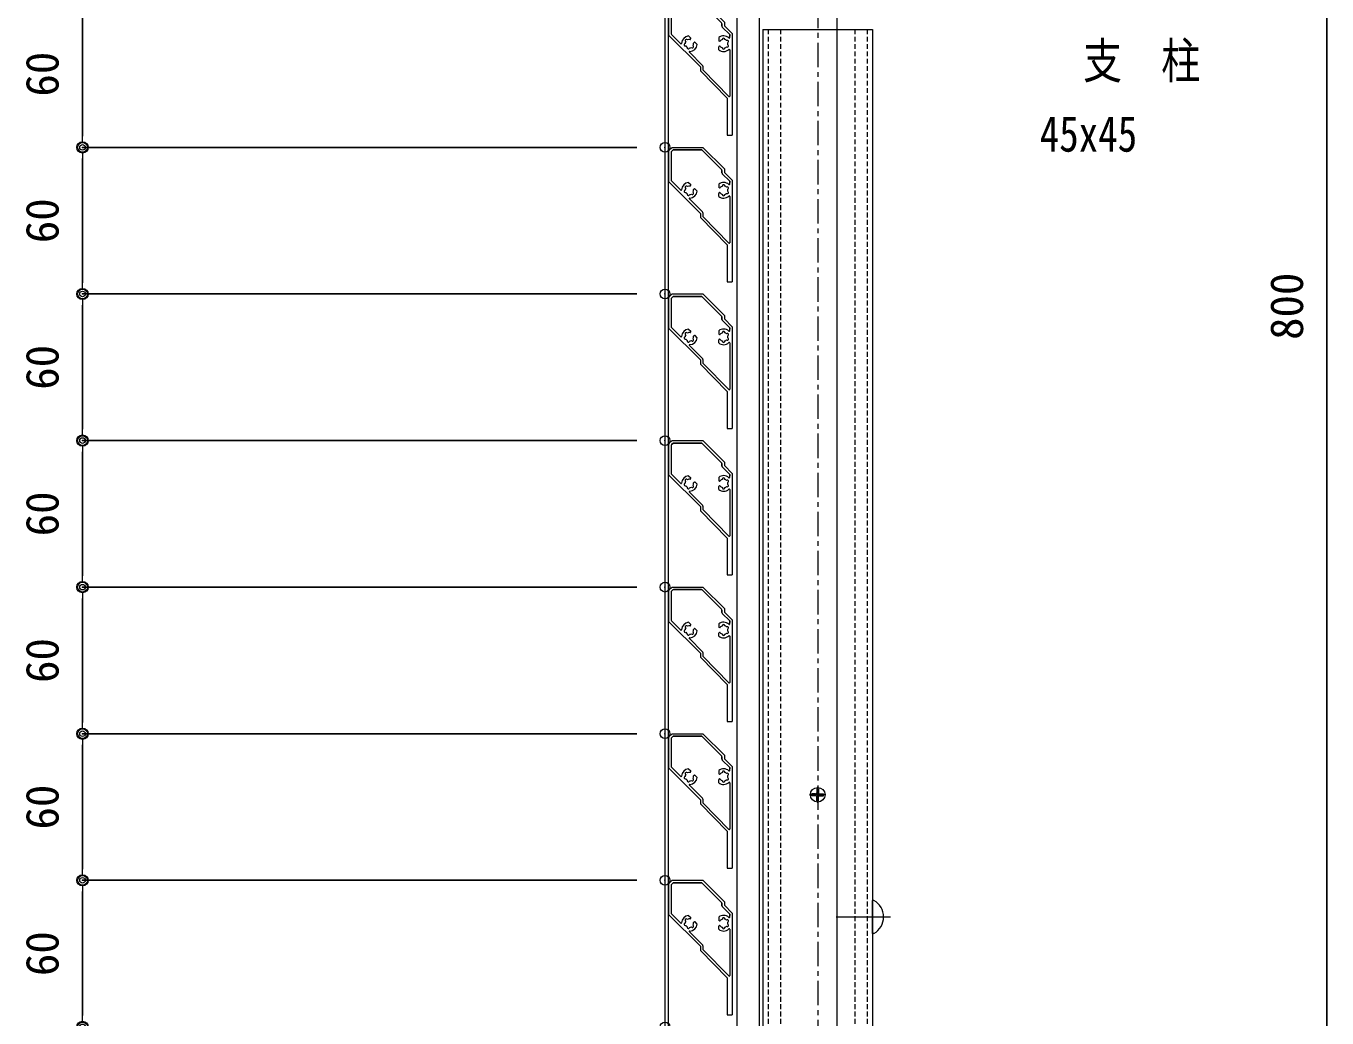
# Model space of a CAD drawing. Units: millimetres, scale not verified. Extents: x -1682 to 1682, y -1188 to 1188.
# Drawn here: x -421 to 112, y -365 to 41 of the extents above; entities that cross this region are included whole.
import ezdxf
from ezdxf.enums import TextEntityAlignment as Align

# ---------------------------------------------------------------- set-up
doc = ezdxf.new("R2010")
doc.units = ezdxf.units.MM
doc.header["$LTSCALE"] = 8
doc.header["$PDMODE"] = 32
doc.header["$PDSIZE"] = 4
doc.linetypes.add('USER1', pattern=[2, 1.25, -0.25, 0.25, -0.25])
doc.linetypes.add('USER3', pattern=[0.375, 0.25, -0.125])
for name, color, linetype, lineweight in [('0-0_0', 7, 'Continuous', 18), ('0-1_DEFPOINTS', 7, 'Continuous', 18), ('0-4_アンカー', 4, 'Continuous', 18), ('0-6_6ﾊｯﾁﾝｸﾞ', 4, 'Continuous', 18), ('0-7_2躯体線', 4, 'Continuous', 18), ('0-8_3中心線', 2, 'USER1', 18), ('0-9_41ｱﾙﾐ', 6, 'Continuous', 18), ('1-1_HACH', 7, 'Continuous', 18)]:
    doc.layers.add(name, color=color, linetype=linetype, lineweight=lineweight)
doc.layers.add('0-A_1手摺寸法', color=7, linetype='Continuous')
doc.styles.add('ＭＳ ゴシック', font='')
doc.styles.get('ＭＳ ゴシック').set_extended_font_data('MS Gothic')

# ---------------------------------------------------------------- blocks, each defined once
blk = doc.blocks.new('_ORIGIN2')
at = {"layer": '0-0_0'}
blk.add_line((-0.5, 0), (-1, 0), dxfattribs=at)
for radius in [0.5, 0.25]:
    blk.add_circle((0, 0), radius, dxfattribs=at)
blk = doc.blocks.new('D55')
at = {"layer": '0-1_DEFPOINTS'}
for p in [(-113.579, -2052.355), (-352.001, -2112.355), (-113.579, -2112.355)]:
    blk.add_point(p, dxfattribs=at)
at = {"layer": '0-A_1手摺寸法'}
for p, q in [((-125.079, -2052.355), (-352.001, -2052.355)), ((-352.001, -2056.955), (-352.001, -2107.755)), ((-125.079, -2112.355), (-352.001, -2112.355))]:
    blk.add_line(p, q, dxfattribs=at)
at = {"layer": '0-A_1手摺寸法', "xscale": 4.6, "yscale": 4.6}
for p, rotation in [((-352.001, -2052.355), 90), ((-352.001, -2112.355), 270)]:
    blk.add_blockref('_ORIGIN2', p, dxfattribs=dict(at, rotation=rotation))
at = {"layer": '0-A_1手摺寸法', "style": 'ＭＳ ゴシック'}
blk.add_text('60', height=13.49, rotation=90, dxfattribs=at).set_placement((-357.751, -2091.555), align=Align.BOTTOM_LEFT)
blk = doc.blocks.new('D63')
at = {"layer": '0-A_1手摺寸法'}
blk.add_line((157.384, -1421.955), (157.384, -2212.755), dxfattribs=at)
at = {"layer": '0-A_1手摺寸法', "style": 'ＭＳ ゴシック'}
blk.add_text('800', height=13.49, rotation=90, dxfattribs=at).set_placement((151.634, -1831.155), align=Align.BOTTOM_LEFT)
blk = doc.blocks.new('HK-100')
at = {"layer": '0-0_0'}
for p, q in [((-26, 53.6), (-24.6, 55)), ((-26, 53.6), (-26, 41)), ((-24.854, 53.332), (-24.332, 53.854)), ((-24.6, 55), (-12, 55)), ((-23.979, 54), (-12.621, 54)), ((-12.268, 53.854), (-4.346, 45.932)), ((-12, 55), (-3.2, 46.2)), ((-25, 52.979), (-25, 41.621)), ((-4.2, 45.579), (-4.2, 44.579)), ((-4.054, 44.225), (-1, 41.172)), ((-3.2, 46.2), (-3.2, 44.786)), ((-3.2, 44.786), (0, 41.586)), ((-13, 28), (-26, 41)), ((-21.038, 37.453), (-24.854, 41.268)), ((-17.852, 40.631), (-16.984, 39.762)), ((-16.998, 39.324), (-16.932, 39.569)), ((-15.626, 37.952), (-15.381, 38.018)), ((-14.319, 37.098), (-15.188, 37.966)), ((-5.5, 39.948), (-5.5, 38.72)), ((-5.18, 38.42), (-5.4, 38.547)), ((-1, 41.172), (-1, 40.593)), ((0, 41.586), (0, 0)), ((-5.5, 34.952), (-5.5, 36.18)), ((-5.18, 36.48), (-5.4, 36.353)), ((-1, 34.946), (-1, 15.995)), ((-12, 28.207), (-12, 26.885)), ((-2, 0), (0, 0))]:
    blk.add_line(p, q, dxfattribs=at)
blk.add_lwpolyline([(-13, 28), (-13, 26.28), (-2, 15.101), (-2, 0)], dxfattribs=at)
for centre, radius, start, end in [((-24.5, 52.979), 0.5, 135, 180), ((-23.979, 53.5), 0.5, 90, 135), ((-12.621, 53.5), 0.5, 45, 90), ((-4.7, 45.579), 0.5, 0, 45), ((-3.7, 44.579), 0.5, 180, 225), ((-24.5, 41.621), 0.5, 180, 225), ((-17.5, 37.45), 3.2, 96.31781, 177.56845), ((-19.19, 36.997), 0.5, 96.78679, 293.21321), ((-17.5, 37.45), 1.75, 151.42642, 178.57358), ((-18.737, 38.687), 0.5, 36.78679, 233.21321), ((-17.5, 37.45), 1.75, 80.88684, 118.57358), ((-17.191, 39.375), 0.2, 260.88684, 345), ((-17.125, 39.621), 0.2, 345, 45), ((-17.5, 37.45), 1.75, 331.42642, 9.11316), ((-15.575, 37.759), 0.2, 105, 189.11316), ((-15.329, 37.825), 0.2, 45, 105), ((-3.5, 37.45), 3.2, 47.43155, 128.68219), ((-5.3, 38.72), 0.2, 180, 240), ((-5.08, 38.593), 0.2, 240, 324.11316), ((-3.5, 37.45), 1.75, 106.42642, 144.11316), ((-3.5, 39.2), 0.5, 351.78679, 188.21321), ((-3.5, 37.45), 1.75, 46.42642, 73.57358), ((-1.984, 38.325), 0.5, 291.78679, 128.21321), ((-3.5, 37.45), 1.75, 346.42642, 13.57358), ((-1.2, 39.954), 0.2, 227.43155, 0), ((-17.5, 37.45), 1.75, 211.42642, 238.57358), ((-17.953, 35.76), 0.5, 156.78679, 353.21321), ((-17.356, 34.053), 0.2, 92.43155, 225), ((-17.5, 37.45), 1.75, 271.42642, 298.57358), ((-17.5, 37.45), 3.2, 272.43155, 353.68219), ((-16.263, 36.213), 0.5, 216.78679, 53.21321), ((-5.3, 36.18), 0.2, 120, 180), ((-3.5, 37.45), 3.2, 231.31781, 312.56845), ((-5.08, 36.307), 0.2, 35.88684, 120), ((-3.5, 37.45), 1.75, 215.88684, 253.57358), ((-3.5, 35.7), 0.5, 171.78679, 8.21321), ((-3.5, 37.45), 1.75, 286.42642, 313.57358), ((-1.984, 36.575), 0.5, 231.78679, 68.21321), ((-1.2, 34.946), 0.2, 0, 132.56845), ((-12.5, 28.207), 0.5, 0, 45), ((-11.5, 26.885), 0.5, 180, 215.53768)]:
    blk.add_arc(centre, radius, start, end, dxfattribs=at)
at = {"layer": '0-0_0', "color": 4}
for centre, start, end in [((-20.897, 37.594), 225, 357.57254), ((-17.356, 34.053), 92.42746, 225)]:
    blk.add_arc(centre, 0.2, start, end, dxfattribs=at)
at = {"layer": '1-1_HACH'}
for p, q in [((-24.332, 53.854), (-24.854, 53.332)), ((-12.621, 54), (-23.979, 54)), ((-4.346, 45.932), (-12.268, 53.854)), ((-25, 52.979), (-25, 41.621)), ((-4.2, 44.579), (-4.2, 45.579)), ((-1, 41.172), (-4.054, 44.225)), ((-24.854, 41.268), (-21.038, 37.453)), ((-1, 39.954), (-1, 41.172)), ((-17.497, 33.912), (-12.146, 28.561)), ((-12, 28.207), (-12, 26.885)), ((-11.907, 26.594), (-1.319, 15.834))]:
    blk.add_line(p, q, dxfattribs=at)
at = {"layer": '1-1_HACH', "color": 5}
blk.add_line((-15.105, 37.874), (-15.101, 37.879), dxfattribs=at)
at = {"layer": '1-1_HACH'}
for centre, radius, start, end in [((-24.5, 52.979), 0.5, 135, 180), ((-23.979, 53.5), 0.5, 90, 135), ((-12.621, 53.5), 0.5, 45, 90), ((-4.7, 45.579), 0.5, 0, 45), ((-3.7, 44.579), 0.5, 180, 225), ((-24.5, 41.621), 0.5, 180, 225), ((-12.5, 28.207), 0.5, 0, 45), ((-1.2, 15.995), 0.2, 215.53768, 0)]:
    blk.add_arc(centre, radius, start, end, dxfattribs=at)
blk = doc.blocks.new('D68')
at = {"layer": '0-1_DEFPOINTS'}
for p in [(-113.579, -1992.355), (-352.001, -2052.355), (-113.579, -2052.355)]:
    blk.add_point(p, dxfattribs=at)
at = {"layer": '0-A_1手摺寸法'}
for p, q in [((-125.079, -1992.355), (-352.001, -1992.355)), ((-352.001, -1996.955), (-352.001, -2047.755)), ((-125.079, -2052.355), (-352.001, -2052.355))]:
    blk.add_line(p, q, dxfattribs=at)
at = {"layer": '0-A_1手摺寸法', "xscale": 4.6, "yscale": 4.6}
for p, rotation in [((-352.001, -1992.355), 90), ((-352.001, -2052.355), 270)]:
    blk.add_blockref('_ORIGIN2', p, dxfattribs=dict(at, rotation=rotation))
at = {"layer": '0-A_1手摺寸法', "style": 'ＭＳ ゴシック'}
blk.add_text('60', height=13.49, rotation=90, dxfattribs=at).set_placement((-357.751, -2031.555), align=Align.BOTTOM_LEFT)
blk = doc.blocks.new('D69')
at = {"layer": '0-1_DEFPOINTS'}
for p in [(-113.579, -1932.355), (-352.001, -1992.355), (-113.579, -1992.355)]:
    blk.add_point(p, dxfattribs=at)
at = {"layer": '0-A_1手摺寸法'}
for p, q in [((-125.079, -1932.355), (-352.001, -1932.355)), ((-352.001, -1936.955), (-352.001, -1987.755)), ((-125.079, -1992.355), (-352.001, -1992.355))]:
    blk.add_line(p, q, dxfattribs=at)
at = {"layer": '0-A_1手摺寸法', "xscale": 4.6, "yscale": 4.6}
for p, rotation in [((-352.001, -1932.355), 90), ((-352.001, -1992.355), 270)]:
    blk.add_blockref('_ORIGIN2', p, dxfattribs=dict(at, rotation=rotation))
at = {"layer": '0-A_1手摺寸法', "style": 'ＭＳ ゴシック'}
blk.add_text('60', height=13.49, rotation=90, dxfattribs=at).set_placement((-357.751, -1971.555), align=Align.BOTTOM_LEFT)
blk = doc.blocks.new('D70')
at = {"layer": '0-1_DEFPOINTS'}
for p in [(-113.579, -1872.355), (-352.001, -1932.355), (-113.579, -1932.355)]:
    blk.add_point(p, dxfattribs=at)
at = {"layer": '0-A_1手摺寸法'}
for p, q in [((-125.079, -1872.355), (-352.001, -1872.355)), ((-352.001, -1876.955), (-352.001, -1927.755)), ((-125.079, -1932.355), (-352.001, -1932.355))]:
    blk.add_line(p, q, dxfattribs=at)
at = {"layer": '0-A_1手摺寸法', "xscale": 4.6, "yscale": 4.6}
for p, rotation in [((-352.001, -1872.355), 90), ((-352.001, -1932.355), 270)]:
    blk.add_blockref('_ORIGIN2', p, dxfattribs=dict(at, rotation=rotation))
at = {"layer": '0-A_1手摺寸法', "style": 'ＭＳ ゴシック'}
blk.add_text('60', height=13.49, rotation=90, dxfattribs=at).set_placement((-357.751, -1911.555), align=Align.BOTTOM_LEFT)
blk = doc.blocks.new('D71')
at = {"layer": '0-1_DEFPOINTS'}
for p in [(-113.579, -1812.355), (-352.001, -1872.355), (-113.579, -1872.355)]:
    blk.add_point(p, dxfattribs=at)
at = {"layer": '0-A_1手摺寸法'}
for p, q in [((-125.079, -1812.355), (-352.001, -1812.355)), ((-352.001, -1816.955), (-352.001, -1867.755)), ((-125.079, -1872.355), (-352.001, -1872.355))]:
    blk.add_line(p, q, dxfattribs=at)
at = {"layer": '0-A_1手摺寸法', "xscale": 4.6, "yscale": 4.6}
for p, rotation in [((-352.001, -1812.355), 90), ((-352.001, -1872.355), 270)]:
    blk.add_blockref('_ORIGIN2', p, dxfattribs=dict(at, rotation=rotation))
at = {"layer": '0-A_1手摺寸法', "style": 'ＭＳ ゴシック'}
blk.add_text('60', height=13.49, rotation=90, dxfattribs=at).set_placement((-357.751, -1851.555), align=Align.BOTTOM_LEFT)
blk = doc.blocks.new('D72')
at = {"layer": '0-1_DEFPOINTS'}
for p in [(-113.579, -1752.355), (-352.001, -1812.355), (-113.579, -1812.355)]:
    blk.add_point(p, dxfattribs=at)
at = {"layer": '0-A_1手摺寸法'}
for p, q in [((-125.079, -1752.355), (-352.001, -1752.355)), ((-352.001, -1756.955), (-352.001, -1807.755)), ((-125.079, -1812.355), (-352.001, -1812.355))]:
    blk.add_line(p, q, dxfattribs=at)
at = {"layer": '0-A_1手摺寸法', "xscale": 4.6, "yscale": 4.6}
for p, rotation in [((-352.001, -1752.355), 90), ((-352.001, -1812.355), 270)]:
    blk.add_blockref('_ORIGIN2', p, dxfattribs=dict(at, rotation=rotation))
at = {"layer": '0-A_1手摺寸法', "style": 'ＭＳ ゴシック'}
blk.add_text('60', height=13.49, rotation=90, dxfattribs=at).set_placement((-357.751, -1791.555), align=Align.BOTTOM_LEFT)
blk = doc.blocks.new('D73')
at = {"layer": '0-1_DEFPOINTS'}
for p in [(-113.579, -1692.355), (-352.001, -1752.355), (-113.579, -1752.355)]:
    blk.add_point(p, dxfattribs=at)
at = {"layer": '0-A_1手摺寸法'}
for p, q in [((-125.079, -1692.355), (-352.001, -1692.355)), ((-352.001, -1696.955), (-352.001, -1747.755)), ((-125.079, -1752.355), (-352.001, -1752.355))]:
    blk.add_line(p, q, dxfattribs=at)
at = {"layer": '0-A_1手摺寸法', "xscale": 4.6, "yscale": 4.6}
for p, rotation in [((-352.001, -1692.355), 90), ((-352.001, -1752.355), 270)]:
    blk.add_blockref('_ORIGIN2', p, dxfattribs=dict(at, rotation=rotation))
at = {"layer": '0-A_1手摺寸法', "style": 'ＭＳ ゴシック'}
blk.add_text('60', height=13.49, rotation=90, dxfattribs=at).set_placement((-357.751, -1731.555), align=Align.BOTTOM_LEFT)

msp = doc.modelspace()

# ---------------------------------------------------------------- linework, layer by layer
at = {"layer": '0-0_0'}
for p, q in [((-119.024, 39.397), (-119.024, -468.847)), ((-74.024, 39.397), (-74.024, -468.847))]:
    msp.add_line(p, q, dxfattribs=at)
at = {"layer": '0-1_DEFPOINTS'}
msp.add_line((-119.024, 39.397), (-74.024, 39.397), dxfattribs=at)
at = {"layer": '0-4_アンカー', "linetype": 'USER3'}
for p, q in [((-116.774, 39.397), (-116.774, -473.894)), ((-111.774, 39.397), (-111.774, -473.894)), ((-81.274, 39.397), (-81.274, -473.894)), ((-76.274, 39.397), (-76.274, -473.894))]:
    msp.add_line(p, q, dxfattribs=at)
at = {"layer": '0-6_6ﾊｯﾁﾝｸﾞ'}
for p, q in [((-96.899, -271.49), (-96.899, -273.019)), ((-96.899, -271.49), (-96.149, -271.49)), ((-96.524, -277.194), (-96.524, -270.594)), ((-96.149, -271.49), (-96.149, -273.019)), ((-93.224, -273.894), (-99.824, -273.894)), ((-97.399, -273.519), (-98.928, -273.519)), ((-98.928, -274.269), (-98.928, -273.519)), ((-97.399, -274.269), (-98.928, -274.269)), ((-96.899, -276.298), (-96.899, -274.769)), ((-96.899, -276.298), (-96.149, -276.298)), ((-96.149, -276.298), (-96.149, -274.769)), ((-95.649, -273.519), (-94.12, -273.519)), ((-95.649, -274.269), (-94.12, -274.269)), ((-94.12, -274.269), (-94.12, -273.519))]:
    msp.add_line(p, q, dxfattribs=at)
msp.add_circle((-96.524, -273.894), 3, dxfattribs=at)
for centre, start, end in [((-97.399, -273.019), 270, 0), ((-97.399, -274.769), 0, 90), ((-95.649, -273.019), 180, 270), ((-95.649, -274.769), 90, 180)]:
    msp.add_arc(centre, 0.5, start, end, dxfattribs=at)
at = {"layer": '0-7_2躯体線'}
for p, q in [((-74.024, -330.644), (-74.024, -317.144)), ((-73.524, -317.144), (-74.024, -317.144)), ((-88.964, -323.894), (-66.708, -323.894)), ((-73.524, -330.644), (-74.024, -330.644))]:
    msp.add_line(p, q, dxfattribs=at)
msp.add_arc((-77.219, -323.894), 7.695, 298.69866, 61.30134, dxfattribs=at)
at = {"layer": '0-8_3中心線'}
msp.add_line((-96.524, 657.955), (-96.524, -887.018), dxfattribs=at)
at = {"layer": '0-9_41ｱﾙﾐ'}
for p, q in [((-159.024, 591.106), (-159.024, -401.894)), ((-157.524, -403.394), (-157.524, 591.106)), ((-129.524, -423.894), (-129.524, 591.106)), ((-120.274, -423.894), (-120.274, 591.106)), ((-88.524, -423.894), (-88.524, 44.397))]:
    msp.add_line(p, q, dxfattribs=at)

# ---------------------------------------------------------------- block references
at = {"layer": '0-0_0'}
for p in [(-131.524, -3.894), (-131.524, -63.894), (-131.524, -123.894), (-131.524, -183.894), (-131.524, -243.894), (-131.524, -303.894), (-131.524, -363.894)]:
    msp.add_blockref('HK-100', p, dxfattribs=at)
at = {"layer": '0-A_1手摺寸法'}
for name in ['D63', 'D73', 'D72', 'D71', 'D70', 'D69', 'D68', 'D55']:
    msp.add_blockref(name, (-45.445, 1743.461), dxfattribs=at)

# ---------------------------------------------------------------- texts
at = {"layer": '0-0_0', "style": 'ＭＳ ゴシック', "width": 0.8}
for s, p in [('支\u3000柱', (12.081, 14.89)), ('45x45', (-5.642, -15.042))]:
    msp.add_text(s, height=14.66, dxfattribs=at).set_placement(p, align=Align.BOTTOM_LEFT)

doc.saveas('drawing.dxf')
